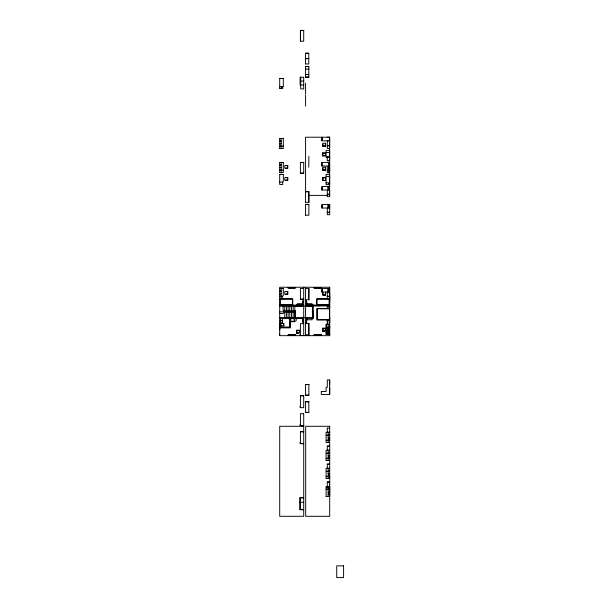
<?xml version="1.0" encoding="UTF-8"?>
<svg xmlns="http://www.w3.org/2000/svg" width="608" height="608" viewBox="0 0 608 608"><rect width="100%" height="100%" fill="white"/><g stroke="black" fill="none" stroke-linecap="round" stroke-linejoin="round"><path stroke-width="0.91" d="M306.896 305.079L306.827 305.786L306.827 305.064L306.409 305.125M287.873 179.801L285.714 180.234M287.873 293.816L285.714 294.249M324.33 330.045L323.988 331.702M302.282 305.52L302.875 300.755L302.518 305.543M306.888 318.144L306.295 322.909L307.131 318.174M329.156 332.576L329.696 330.988M329.27 332.606L329.696 326.549M294.827 312.147L284.445 312.147L283.07 313.523L279.71 313.523M283.29 323.904L283.89 323.608L283.89 325.827L280.896 325.827M280.03 320.553L281.109 320.659L280.106 320.842M329.209 476.634L329.209 477.098M282.674 182.104L283.313 181.534L283.305 174.42L279.71 174.42L279.71 184.505L282.705 184.505L282.705 182.104L279.71 182.104M280.797 322.825L280.896 327.028M300.504 30.499L303.711 30.499M305.573 53.299L308.773 53.299M305.573 58.558L308.773 58.558M305.573 58.649L308.773 58.649M305.573 63.908L308.773 64.007L308.773 53.2L305.573 53.2L305.573 64.007M305.573 66.5L308.773 66.5M305.573 69.175L308.773 69.084M305.573 74.434L308.773 74.434M305.573 74.533L308.773 74.533M305.573 77.11L308.773 77.11M308.872 77.208L305.573 77.208L305.573 66.409L308.872 66.409L308.773 77.208M279.71 78.5L283.305 78.5M300.709 81.107L303.711 81.107M303.711 85.006L300.109 85.006L300.109 77.208L303.711 77.208L303.711 88.912L300.709 88.912L300.709 77.208M279.71 86.784L283.305 86.686L283.305 78.409L279.71 78.409L279.71 88.487L282.705 88.487L282.705 86.891M279.71 88.396L281.603 88.396M329.696 137.309L327.294 137.218M279.71 138.51L283.305 138.51M329.696 140.722L327.294 140.722L327.294 148.474L329.696 148.474L329.696 137.218L305.573 137.218L305.573 202.449M329.696 140.82L321.89 140.82L321.89 137.218M279.71 141.018L281.109 141.018M279.71 141.109L281.109 141.109M279.71 143.617L281.109 143.617M279.71 143.716L281.109 143.716M322.833 144.157L323.015 146.194M325.599 144.157L325.417 146.194M327.294 145.677L329.696 145.677M322.833 145.836L325.599 145.836M327.294 145.776L329.696 145.776M322.833 146.019L325.599 146.019M279.71 146.216L283.305 146.216M279.71 146.315L283.305 146.315M279.71 148.519L283.305 148.618L283.305 138.419L279.71 138.419L279.71 148.618M326.093 152.517L329.696 152.517M322.536 153.239L324.573 153.056M322.536 155.64L324.573 155.815M308.879 156.423L308.78 167.223M326.093 156.925L329.696 156.925M329.696 157.024L326.093 157.024L326.093 150.419L329.696 150.419L329.696 160.679L327.294 160.679L327.294 157.024M327.294 160.588L329.696 160.588M279.71 162.518L283.305 162.518M300.413 162.518L303.711 162.518M329.696 162.518L327.894 162.42M279.71 164.95L281.208 164.95M279.71 165.042L281.208 165.042M287.751 165.65L285.714 165.467M328.495 165.923L329.696 165.923M329.696 166.022L327.894 165.923M279.71 167.474L281.208 167.474M279.71 167.572L281.208 167.572M287.751 168.051L285.714 168.234M322.833 168.158L323.015 170.202M325.599 168.158L325.417 170.202M328.495 168.15L329.696 168.249M322.833 169.837L325.599 169.906M279.71 169.997L281.208 169.997M322.833 170.02L325.599 170.02M279.71 170.096L281.208 170.096M281.504 170.225L283.305 170.225M327.294 170.286L329.696 170.286M328.495 170.377L329.696 170.377M328.495 170.476L329.696 170.476M279.71 172.528L281.208 172.528M328.495 172.596L329.696 172.596M300.413 173.128L303.711 173.128M279.71 174.519L283.305 174.519M326.093 176.525L329.696 176.525M287.751 177.65L285.714 177.475M322.536 177.84L324.573 177.658M322.536 180.242L324.573 180.424M326.093 182.826L329.696 182.826M329.696 183.426L328.495 183.426L328.495 184.627M328.495 183.517L329.696 183.517M328.495 184.528L329.696 184.528M329.574 185.379L329.696 196.696L327.294 196.696L327.294 190.023L321.89 190.023L321.89 186.428L329.696 186.428M327.894 186.519L329.696 186.519M329.696 190.023L327.894 190.023L327.894 186.428M305.573 191.649L308.872 191.649L308.872 202.449M305.573 191.74L308.872 191.74M327.294 194.286L329.696 194.286M327.294 194.385L329.696 194.385M308.34 195.381L327.727 195.381M305.573 202.35L308.872 202.35M305.573 204.524L308.872 204.524M327.894 204.524L329.696 204.524M327.894 207.928L329.696 208.027M327.294 212.291L329.696 212.291M327.294 212.382L329.696 212.382M305.573 215.133L308.872 215.232L308.872 204.425L305.573 204.425L305.573 215.232M279.71 288.443L283.305 288.443L283.29 295.336A1.201 1.201 0 0 1 282.226 296.332L279.71 296.339M303.711 288.443L300.413 288.443L300.413 299.242L303.711 299.242M305.573 288.443L308.872 288.443L308.872 299.843M329.696 288.443L321.89 288.443L321.89 292.038L327.294 292.038L327.294 298.718L329.696 298.718M279.71 288.534L283.305 288.534M308.872 288.534L308.75 299.744M328.373 288.534L329.696 288.534M279.71 291.042L281.109 291.042M279.71 291.133L281.109 291.133M287.751 291.673L285.714 291.49M327.894 291.946L329.696 291.946M329.696 292.038L327.894 292.038L327.894 288.443M322.833 292.98L323.015 295.017M325.599 292.98L325.417 295.017M329.696 293.238L329.696 301.644M279.71 293.641L281.109 293.641M279.71 293.74L281.109 293.74M323.015 294.736L325.417 294.736M322.833 294.842L325.599 294.842M279.71 296.24L282.104 296.24L282.104 298.642L279.71 298.642M327.294 296.301L329.696 296.301M327.294 296.4L329.696 296.4M279.71 298.543L281.109 298.543M279.71 298.824L292.729 298.824L292.729 305.125M329.696 298.824L316.669 298.824L316.669 305.125M280.303 299.121L292.425 299.121L292.425 304.524M300.413 299.144L303.711 299.144M329.095 299.121L316.973 299.121L316.973 304.524M305.573 299.744L308.872 299.744M329.696 301.522L329.574 292.372M329.696 302.541L329.696 303.445M329.62 304.046L329.696 304.524M297.168 304.22L301.971 304.22M307.314 304.22L312.109 304.22M292.729 304.524L280.303 304.524L280.303 298.824M316.669 304.524L329.095 304.524L329.095 298.824M296.696 305.049L296.218 305.125M302.389 305.079L302.868 305.079M312.482 305.049L312.9 305.049M279.71 305.125L303.711 305.125M305.573 305.125L329.696 305.125M329.696 305.961L313.249 305.961L313.249 305.125L313.249 318.569L305.573 318.569M279.71 306.143L312.413 306.143L312.413 317.543L279.71 317.543M329.696 306.082L327.294 306.082L327.294 308.362L329.696 308.362M296.218 306.212L296.636 306.143M297.358 306.204L302.936 306.204M306.47 306.204L312.056 306.204M329.62 306.561L329.696 308.005M329.278 307.405L329.696 307.458M329.696 308.484L316.912 308.484L316.912 319.945L327.613 319.945M329.392 308.78L317.216 308.78L317.216 319.648L329.392 319.648M283.45 311.007L295.366 311.007L295.366 317.543M313.249 311.182L313.249 317.308M283.45 311.364L295.366 311.364M283.07 306.143L283.07 310.164L284.445 311.547L294.827 311.547M279.71 311.843L284.445 311.843M329.62 318.022L329.696 318.987M279.71 318.569L303.711 318.569M288.716 318.676L289.195 318.676M290.434 318.683L296.636 318.562M312.117 318.622L311.691 318.562M312.907 318.638L312.542 318.562M329.696 319.945L329.392 308.484M329.696 320.066L327.294 320.066L327.294 324.383M327.294 320.188L329.696 320.188L329.574 323.958M327.294 320.279L329.696 320.279M280.455 320.697L282.469 320.697M290.434 321.267L295.245 321.26A1.11 1.11 0 0 0 296.195 320.302L296.218 318.562M329.042 321.556L329.696 321.556M289.59 322.217L289.59 326.595M329.042 322.757L329.506 322.757M329.095 322.947L329.696 322.947M305.573 323.365L308.872 323.365L308.872 334.772L305.573 334.772M305.573 323.464L308.872 323.464M280.896 323.608L283.89 323.608M303.711 323.669L300.413 323.669L300.413 335.669M279.71 324.102L279.71 322.772L282.5 322.81L282.477 318.569M329.696 324.269L326.093 324.269L326.093 334.468L329.696 334.506M279.71 324.33L280.797 324.33M329.696 324.36L326.276 324.383L326.276 327.264L329.696 327.264M328.191 326.694L329.696 326.694M279.71 327.028L289.59 327.028L289.59 318.569M328.221 327.104L329.665 327.104M279.71 327.864L290.434 327.864L290.434 318.569M329.095 328.229L329.696 328.229M322.612 328.442L324.649 328.259M328.221 329.262L329.665 329.262M328.191 329.696L329.696 329.696M328.191 329.794L329.696 329.794M296.552 330.456L298.589 330.273M322.612 330.843L324.649 331.018M328.191 332.036L329.696 332.036M329.696 332.135L326.276 332.15L326.276 334.347L329.696 334.37M296.552 332.857L298.589 333.04M279.71 334.028L279.71 334.985M329.62 334.028L329.696 334.985M326.276 334.256L329.696 334.256M308.872 334.674L308.75 323.464M303.711 335.479L300.109 335.57L300.109 334.385M329.696 381.459L329.696 384.454M305.573 384.552L308.872 384.552M329.696 387.76L329.696 390.936M329.696 391.111L329.696 394.288M305.573 395.162L308.872 395.162M300.413 395.77L303.711 395.77M308.872 401.675L305.573 401.675L305.573 412.482L308.872 412.482L308.773 401.675M305.573 401.774L308.872 401.774M300.527 407.58L300.109 407.58L300.109 406.395M305.573 412.384L308.872 412.384M301.91 425.516L303.711 425.494M303.711 425.585L300.109 425.585L300.109 424.399M327.294 428.176L329.696 428.085M303.711 431.68L300.413 431.68L300.413 443.688L303.711 443.688M300.413 431.779L303.711 431.779M329.696 432.28L326.093 432.28L326.093 442.487L329.696 442.388M328.191 432.379L329.696 432.379M328.191 434.621L329.696 434.621M328.191 434.712L329.696 434.712M326.093 435.282L329.696 435.282M328.191 437.714L329.696 437.714M328.191 437.813L329.696 437.813M328.191 440.055L329.696 440.055M328.191 440.154L329.696 440.154M326.093 440.291L329.696 440.291M303.711 443.589L300.109 443.582L300.109 442.404M329.696 446.082L327.294 446.082L327.294 450.285M327.294 446.181L329.696 446.181M329.696 450.285L326.093 450.285L326.093 460.492L329.696 460.492M328.191 450.384L329.696 450.384M328.191 452.618L329.696 452.618M328.191 452.717L329.696 452.717M326.093 453.287L329.696 453.287M328.191 455.719L329.696 455.719M328.191 455.81L329.696 455.81M328.191 458.06L329.696 458.06M328.191 458.151L329.696 458.151M326.093 458.295L329.696 458.295M326.093 460.393L329.696 460.393M329.696 464.086L327.294 464.086L327.294 468.289M327.294 464.185L329.696 464.185M329.696 468.289L326.093 468.289L326.093 478.488L329.696 478.488M328.191 468.388L329.696 468.388M328.191 470.622L329.696 470.721M326.093 471.291L329.696 471.291M328.191 473.723L329.696 473.723M328.191 473.814L329.696 473.814M328.191 476.155L329.696 476.064M326.093 476.292L329.696 476.292M329.62 476.391L329.696 477.348M329.278 476.87L329.696 476.87M326.093 478.397L329.696 478.397M329.696 481.969L327.294 481.969L327.294 486.81M327.294 482.068L329.696 482.068M329.696 486.354L329.696 489.592M329.696 486.81L326.093 486.81L326.093 496.493L329.696 496.493M326.093 486.902L329.696 486.902M328.191 488.976L329.696 488.976M328.191 489.068L329.696 489.068M326.093 489.113L329.696 489.212M329.696 489.714L329.696 492.89M328.191 492.062L329.696 492.062M328.191 492.161L329.696 492.161M329.696 493.012L329.696 496.257M328.191 494.228L329.696 494.228M328.191 494.327L329.696 494.327M326.093 496.394L329.696 496.394M303.711 497.694L300.01 497.694L300.01 509.694L303.711 509.694M300.109 497.792L303.711 497.792M300.01 502.299L303.711 502.299M301.902 509.215L301.902 509.694M300.109 509.603L303.711 509.603M283.29 325.523L283.89 325.827M329.27 326.184L329.688 327.75L329.156 326.215M307.131 305.52L306.538 300.755L306.888 305.543M302.518 318.144L303.111 322.909L302.282 318.174M329.574 137.218L329.574 195.381M329.597 204.524L329.597 207.928M329.597 288.534L329.597 291.946M329.574 482.395L329.574 485.99M329.483 327.226L329.483 329.148M328.495 162.42L328.495 172.695M328.373 186.428L328.373 190.023M328.373 204.425L328.373 208.027M328.373 288.443L328.373 292.038M328.191 324.269L328.191 334.468M328.191 432.28L328.191 442.487M328.191 450.285L328.191 460.492M328.191 468.289L328.191 478.488M328.191 486.81L328.191 496.493M327.894 204.425L327.894 208.027M327.416 320.188L327.416 324.383M327.378 305.125L326.473 305.125M327.294 428.085L327.294 432.28M327.013 305.049L326.967 304.707M325.599 292.083L325.599 295.017L322.833 295.017L322.833 292.083M322.97 328.259L322.97 331.018M322.894 153.056L322.833 155.815M322.894 177.658L322.833 180.424M322.719 153.056L322.719 155.815M322.825 177.658L322.719 180.424M322.795 328.259L322.795 331.018M321.989 162.42L321.989 166.022M320.598 287.478L320.576 287.964M320.598 334.947L320.598 335.426M320.097 287.478L320.12 287.964M320.12 334.947L320.097 335.426M319.641 287.478L319.61 287.964M319.61 334.947L319.61 335.426M319.154 287.478L319.154 287.964M319.154 334.947L319.154 335.426M319.132 287.478L319.132 287.964M319.132 334.947L319.132 335.426M318.835 305.125L318.835 305.961M318.676 287.478L318.676 287.964M318.676 334.947L318.653 335.426M318.174 287.478L318.197 287.964M318.197 334.947L318.174 335.426M317.718 287.478L317.695 287.964M317.718 334.947L317.695 335.426M317.216 287.478L317.239 287.964M317.239 334.947L317.216 335.426M316.251 287.478L316.274 287.964M316.274 334.947L316.251 335.426M315.795 287.478L315.772 287.964M315.772 334.947L315.795 335.426M315.294 287.478L315.316 287.964M315.316 334.947L315.294 335.426M314.838 287.478L314.815 287.964M314.815 334.947L314.815 335.426M312.117 305.125L312.109 303.924L307.314 303.924L307.314 305.125M312.117 318.562L312.109 319.762L307.314 319.762L307.314 318.569M308.993 335.19L308.993 335.669M308.765 191.74L308.765 202.35M306.896 318.516L306.409 318.516M305.573 83.205L305.573 94.012M305.573 95.213L305.573 106.012M305.573 287.242L305.573 335.669M303.711 287.242L303.711 335.669M302.997 318.562L297.297 318.562M301.971 305.125L301.971 303.924L297.168 303.924L297.168 305.125M300.504 30.4L300.496 41.2M300.109 497.694L300.109 509.694M296.848 330.456L296.841 332.857M296.727 330.273L296.727 333.04M295.154 287.478L295.154 287.964M295.123 311.007L295.192 317.543M295.131 334.947L295.131 335.426M295.009 311.007L295.009 317.543M294.827 306.143L294.827 317.543M294.675 287.478L294.652 287.964M294.652 334.947L294.675 335.426M294.432 321.267L294.333 318.683L294.272 321.685L290.677 321.685L290.677 318.683M294.196 287.478L294.196 287.964M294.166 334.947L294.166 335.426M293.71 287.478L293.71 287.964M293.71 334.947L293.71 335.426M293.687 287.478L293.687 287.964M293.687 334.947L293.687 335.426M293.231 287.478L293.208 287.964M293.208 334.947L293.208 335.426M293.147 306.143L293.147 311.547M293.147 312.147L293.147 317.543M292.729 287.478L292.752 287.964M292.752 334.947L292.729 335.426M292.273 287.478L292.25 287.964M292.25 334.947L292.273 335.426M291.794 287.478L291.794 287.964M291.772 334.947L291.772 335.426M291.468 306.143L291.468 311.547M291.468 312.147L291.468 317.543M291.316 287.478L291.285 287.964M291.285 334.947L291.316 335.426M290.829 287.478L290.806 287.964M290.806 334.947L290.806 335.426M290.571 305.125L290.571 306.143M290.571 317.543L290.571 318.569M290.35 287.478L290.35 287.964M290.328 334.947L290.35 335.426M289.849 287.478L289.872 287.964M289.788 306.143L289.788 311.547M289.788 312.147L289.788 317.543M289.872 334.947L289.849 335.426M288.891 287.478L288.914 287.964M288.891 334.947L288.891 335.426M288.435 287.478L288.435 287.964M288.435 334.947L288.405 335.426M288.108 306.143L288.108 311.547M288.108 312.147L288.108 317.543M287.576 165.467L287.576 168.234M287.576 177.475L287.576 180.234M287.576 291.49L287.576 294.249M287.394 165.467L287.394 168.234M287.394 177.475L287.47 180.234M287.394 291.49L287.394 294.249M286.429 306.143L286.429 311.547M286.429 312.147L286.429 317.543M284.749 306.143L284.749 311.547M284.749 312.147L284.749 317.543M284.445 311.547L284.445 312.147M282.91 305.125L281.952 305.125M282.439 304.707L282.431 305.125M281.603 86.686L281.603 88.487M281.208 162.42L281.208 172.619M281.109 138.419L281.109 148.618M281.109 288.443L281.109 298.642M280.455 318.592L280.455 322.795M279.824 324.984L279.824 329.848M311.691 305.064L311.691 305.786L311.691 305.064M282.203 304.638L282.667 304.768L282.203 304.638M326.732 304.638L327.195 304.768L326.732 304.638M329.042 307.336L329.483 307.519L329.065 307.283M303.711 30.4L300.398 30.4L300.398 41.2L303.711 41.2L303.711 30.4M322.377 137.4L322.073 140.638L322.377 137.4M325.599 143.26L322.833 143.26L322.833 146.194L325.599 146.194L325.599 143.26M325.478 153.056L322.536 153.056L322.536 155.815L325.478 155.815L325.478 153.056M283.305 162.42L279.71 162.42L279.71 172.619L283.305 172.619L283.305 162.42M303.711 162.42L300.413 162.42L300.413 173.219L303.711 173.219L303.711 162.42M329.696 162.42L321.89 162.42L321.89 166.022L327.294 166.022L327.294 172.695L329.696 172.695L329.696 162.42M287.751 165.467L284.818 165.467L284.818 168.234L287.751 168.234L287.751 165.467M325.599 167.261L322.833 167.261L322.833 170.202L325.599 170.202L325.599 167.261M329.696 174.42L326.093 174.42L326.093 184.627L329.696 184.627L329.696 174.42M287.751 177.475L284.818 177.475L284.818 180.234L287.751 180.234L287.751 177.475M325.478 177.658L322.536 177.658L322.536 180.424L325.478 180.424L325.478 177.658M322.377 186.603L322.073 189.848L322.377 186.603M329.696 204.425L321.89 204.425L321.89 208.027L327.294 208.027L327.294 214.7L329.696 214.7L329.696 204.425M322.377 204.607L322.073 207.845L322.377 204.607M329.696 287.242L279.71 287.242L279.71 335.669L329.696 335.669L329.696 287.242M295.61 287.478L287.949 287.478L287.949 287.964L295.61 287.964L295.61 287.478M321.533 287.478L313.872 287.478L313.872 287.964L321.533 287.964L321.533 287.478M322.377 288.618L322.073 291.863L322.377 288.618M287.751 291.49L284.818 291.49L284.818 294.249L287.751 294.249L287.751 291.49M327.598 327.864L326.694 327.864L326.694 330.57L327.598 330.57L327.598 327.864M325.554 328.259L322.612 328.259L322.612 331.018L325.554 331.018L325.554 328.259M299.493 330.273L296.552 330.273L296.552 333.04L299.493 333.04L299.493 330.273M327.598 331.17L326.694 331.17L326.694 333.868L327.598 333.868L327.598 331.17M295.61 334.947L287.949 334.947L287.949 335.426L295.61 335.426L295.61 334.947M321.533 334.947L313.872 334.947L313.872 335.426L321.533 335.426L321.533 334.947M329.696 379.962L327.294 379.962L327.294 387.273L326.093 387.273L326.093 391.476L321.29 391.476L321.29 394.478L329.696 394.478L329.696 379.962M308.872 384.454L305.573 384.454L305.573 395.261L308.872 395.261L308.872 384.454M303.711 395.679L300.413 395.679L300.413 407.679L303.711 407.679L303.711 395.679M303.711 413.683L300.413 413.683L300.413 425.684L303.711 425.684L303.711 413.683M303.711 426.284L279.71 426.284L279.71 516.298L303.711 516.298L303.711 426.284M329.696 426.284L305.687 426.284L305.687 516.298L329.696 516.298L329.696 426.284M343.588 565.858L336.733 565.858L336.733 577.6L343.588 577.6L343.588 565.858M302.579 305.786L302.579 305.064L302.579 305.786M321.077 287.964L321.077 287.478L321.054 287.964M321.077 335.426L321.077 334.947L321.054 335.426M316.753 287.964L316.753 287.478L316.73 287.964M316.753 335.426L316.753 334.947L316.73 335.426M314.359 287.964L314.359 287.478L314.336 287.964M314.359 335.426L314.359 334.947L314.336 335.426M289.393 287.964L289.393 287.478L289.37 287.964M289.393 335.426L289.393 334.947L289.37 335.426"/></g></svg>
